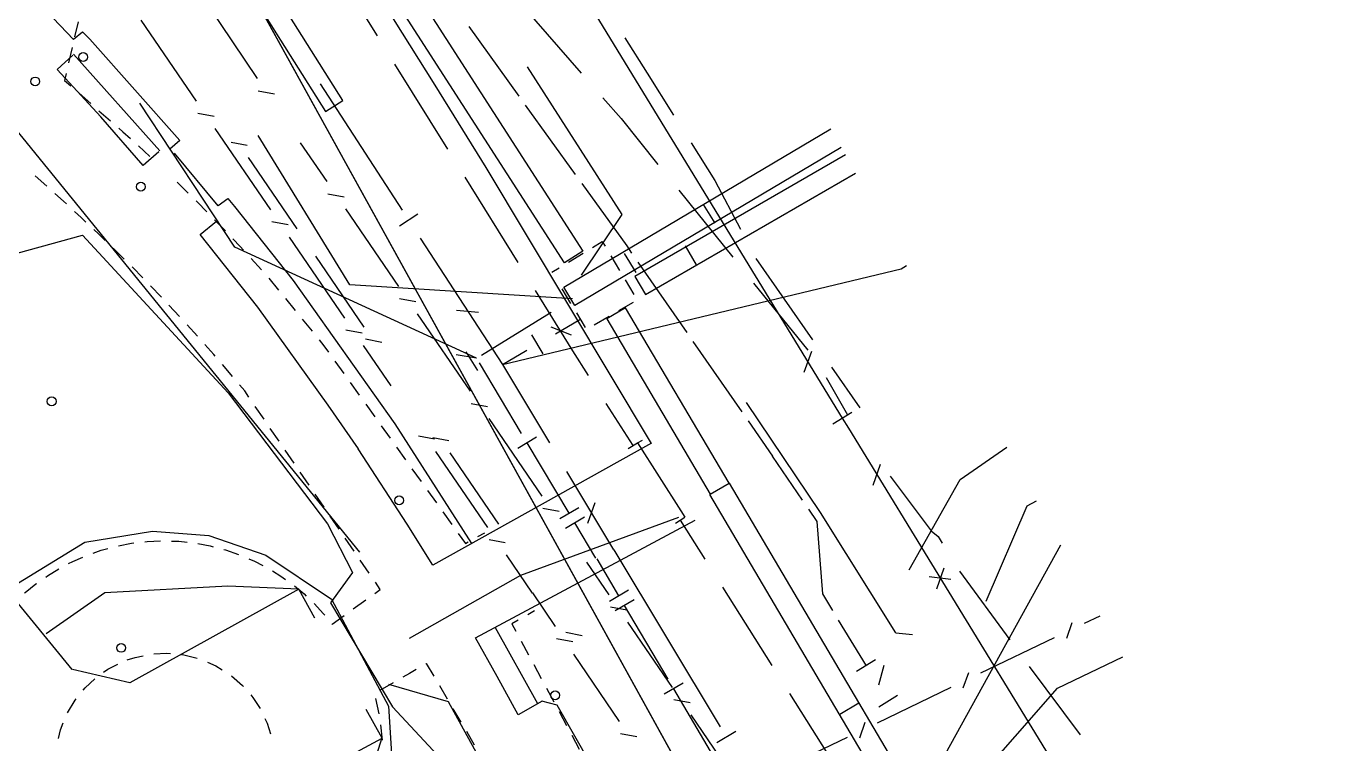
# Model space of a CAD drawing. Header units: metres. Extents: x 3206 to 3701, y 9896 to 11410.
# Drawn here: x 3641 to 3700.4, y 11317.8 to 11350.3 of the extents above; entities that cross this region are included whole.
import ezdxf

# ---------------------------------------------------------------- set-up
doc = ezdxf.new("R2010")
doc.units = ezdxf.units.M
for name, color, linetype in [('BOUNDARY', 7, 'Continuous'), ('CURB', 7, 'Continuous'), ('ELECTR_CABLE', 7, 'Continuous'), ('ELECTR_CABLE_COMM', 7, 'Continuous'), ('GAS', 7, 'Continuous'), ('GROUND', 7, 'Continuous'), ('WATER_PIPELINE', 7, 'Continuous')]:
    doc.layers.add(name, color=color, linetype=linetype)

# ---------------------------------------------------------------- blocks, each defined once
blk = doc.blocks.new('БЕРЕЗА_ПОЛЕЗНАЯ')
blk.add_circle((0, 0), 0.2)
blk = doc.blocks.new('МОЖЖЕВЕЛЬНИК_СКАЛЬНЫЙ')
blk.add_circle((0, 0), 0.2)

msp = doc.modelspace()

# ---------------------------------------------------------------- linework, layer by layer
at = {"layer": 'BOUNDARY'}
msp.add_lwpolyline([(3253.023, 9915.673), (3233.596, 10020.109), (3233.041, 10027.227), (3225.675, 10139.955), (3262.083, 10325.257), (3335.841, 10689.444), (3351.098, 10763.684), (3367.768, 10831.231), (3377.814, 10869.112), (3520.394, 11207.447), (3551.174, 11273.829), (3554.005, 11279.367), (3611.719, 11390.174), (3639.436, 11373.131), (3680.635, 11298.581), (3281.247, 9920.202)], close=True, dxfattribs=at)
at = {"layer": 'CURB'}
for points in [[(3669.323, 11331.409), (3661.84, 11343.914), (3659.523, 11347.65), (3645.721, 11369.653), (3644.965, 11370.77), (3644.25, 11371.537), (3643.79, 11371.886), (3643.34, 11372.135), (3642.874, 11372.357), (3642.393, 11372.537), (3641.901, 11372.691)], [(3656.115, 11326.482), (3635.445, 11351.894)], [(3643.128, 11349.724), (3640.991, 11351.978)], [(3643.341, 11350.522), (3643.182, 11349.839)], [(3643.128, 11349.74), (3643.541, 11350.072), (3643.866, 11349.734), (3647.952, 11345.144), (3647.498, 11344.745)], [(3643.069, 11349.352), (3642.91, 11348.668)], [(3647.002, 11344.633), (3646.282, 11344.009), (3644.367, 11346.21), (3642.398, 11348.359), (3643.107, 11349.015)], [(3647.041, 11344.677), (3643.132, 11349.054), (3643.127, 11349.06)], [(3642.796, 11348.181), (3642.723, 11347.867), (3643.008, 11347.617)], [(3643.383, 11347.287), (3643.91, 11346.823)], [(3644.286, 11346.493), (3644.813, 11346.03)], [(3645.188, 11345.699), (3645.372, 11345.538), (3645.711, 11345.231)], [(3646.081, 11344.896), (3646.596, 11344.419)], [(3649.69, 11342.178), (3647.711, 11344.57)], [(3641.915, 11343.072), (3641.389, 11343.544)], [(3647.829, 11343.246), (3648.085, 11342.999), (3648.331, 11342.755)], [(3642.811, 11342.265), (3642.68, 11342.386), (3642.287, 11342.739)], [(3648.686, 11342.403), (3648.745, 11342.345), (3649.18, 11341.905)], [(3649.69, 11342.194), (3650.131, 11342.512), (3650.429, 11342.152), (3653.089, 11338.802), (3657.699, 11332.305), (3661.176, 11326.877)], [(3643.696, 11341.445), (3643.475, 11341.653), (3643.179, 11341.926)], [(3656.041, 11331.171), (3654.675, 11333.15), (3651.49, 11337.585), (3648.875, 11340.876), (3649.616, 11341.479)], [(3649.529, 11341.547), (3650.017, 11341.042)], [(3644.569, 11340.612), (3644.262, 11340.91), (3644.059, 11341.101)], [(3645.43, 11339.767), (3645.038, 11340.157), (3644.928, 11340.264)], [(3650.36, 11340.679), (3650.679, 11340.341), (3650.84, 11340.167)], [(3651.179, 11339.799), (3651.655, 11339.283)], [(3646.279, 11338.91), (3645.806, 11339.394), (3645.784, 11339.415)], [(3647.116, 11338.042), (3646.628, 11338.553)], [(3651.982, 11338.906), (3652.426, 11338.362)], [(3652.741, 11337.974), (3653.185, 11337.43)], [(3647.941, 11337.161), (3647.459, 11337.678)], [(3648.753, 11336.269), (3648.278, 11336.792)], [(3653.5, 11337.042), (3653.944, 11336.498)], [(3654.259, 11336.111), (3654.48, 11335.84), (3654.685, 11335.553)], [(3649.551, 11335.365), (3649.49, 11335.436), (3649.084, 11335.895)], [(3650.337, 11334.449), (3650.195, 11334.617), (3649.878, 11334.986)], [(3654.976, 11335.147), (3655.385, 11334.576)], [(3651.085, 11333.504), (3650.89, 11333.79), (3650.658, 11334.066)], [(3655.676, 11334.169), (3656.084, 11333.599)], [(3656.375, 11333.192), (3656.783, 11332.621)], [(3651.766, 11332.508), (3651.367, 11333.091)], [(3652.446, 11331.512), (3652.048, 11332.095)], [(3657.074, 11332.215), (3657.483, 11331.644)], [(3643.065, 11321.163), (3634.356, 11331.815)], [(3669.323, 11331.425), (3659.417, 11325.9), (3658.253, 11327.752), (3656.032, 11331.171)], [(3653.127, 11330.516), (3652.728, 11331.099)], [(3657.774, 11331.238), (3658.182, 11330.667)], [(3658.473, 11330.26), (3658.882, 11329.69)], [(3653.807, 11329.519), (3653.409, 11330.103)], [(3654.488, 11328.523), (3654.089, 11329.107)], [(3659.173, 11329.283), (3659.581, 11328.712)], [(3655.168, 11327.527), (3654.77, 11328.11)], [(3659.872, 11328.306), (3660.28, 11327.735)], [(3664.37, 11319.73), (3663.29, 11319.105), (3662.338, 11320.852), (3661.354, 11322.598), (3671.302, 11327.932)], [(3660.571, 11327.328), (3660.893, 11326.879), (3661.024, 11326.949)], [(3661.464, 11327.187), (3661.772, 11327.354)], [(3644.019, 11326.441), (3644.382, 11326.568), (3644.692, 11326.652)], [(3645.177, 11326.775), (3645.755, 11326.887), (3645.872, 11326.901)], [(3646.368, 11326.959), (3646.466, 11326.971), (3647.073, 11326.996)], [(3647.573, 11326.988), (3647.906, 11326.977), (3648.277, 11326.937)], [(3648.772, 11326.871), (3649.331, 11326.767), (3649.465, 11326.732)], [(3649.948, 11326.604), (3650.023, 11326.584), (3650.617, 11326.378)], [(3655.849, 11326.531), (3655.451, 11327.114)], [(3642.911, 11325.967), (3643.104, 11326.067), (3643.552, 11326.262)], [(3651.079, 11326.186), (3651.338, 11326.074), (3651.714, 11325.878)], [(3656.53, 11325.535), (3656.131, 11326.118)], [(3641.87, 11325.358), (3641.953, 11325.416), (3642.469, 11325.733)], [(3652.149, 11325.633), (3652.532, 11325.398), (3652.741, 11325.248)], [(3640.915, 11324.623), (3640.947, 11324.652), (3641.431, 11325.046), (3641.463, 11325.069)], [(3653.342, 11324.81), (3650.128, 11324.942), (3644.554, 11324.641), (3641.893, 11322.788)], [(3654.072, 11323.498), (3653.342, 11324.81), (3645.679, 11320.566), (3643.085, 11321.162)], [(3653.144, 11324.952), (3653.58, 11324.591), (3653.682, 11324.494)], [(3656.79, 11324.612), (3657.038, 11324.79), (3656.812, 11325.122)], [(3655.81, 11323.909), (3656.384, 11324.321)], [(3654.044, 11324.15), (3654.468, 11323.692), (3654.52, 11323.628)], [(3654.835, 11323.239), (3654.851, 11323.22), (3655.404, 11323.617)], [(3664.025, 11323.82), (3663.716, 11323.645)], [(3662.242, 11323.074), (3664.156, 11319.622)], [(3663.281, 11323.398), (3663.002, 11323.24), (3663.187, 11322.896)], [(3663.423, 11322.455), (3663.759, 11321.829)], [(3646.779, 11321.871), (3647.368, 11321.904), (3647.521, 11321.889)], [(3648.019, 11321.842), (3648.126, 11321.832), (3648.743, 11321.674)], [(3644.495, 11321.042), (3644.693, 11321.181), (3645.139, 11321.414)], [(3645.568, 11321.601), (3645.92, 11321.716), (3646.286, 11321.792)], [(3649.209, 11321.497), (3649.583, 11321.337), (3649.869, 11321.158)], [(3659.474, 11320.859), (3659.137, 11321.432), (3659.101, 11321.411)], [(3663.995, 11321.388), (3664.331, 11320.762)], [(3643.563, 11320.226), (3643.654, 11320.338), (3644.094, 11320.746)], [(3650.286, 11320.883), (3650.793, 11320.447), (3650.842, 11320.389)], [(3658.667, 11321.163), (3658.357, 11320.985), (3658.055, 11320.811)], [(3657.621, 11320.563), (3657.008, 11320.211)], [(3666.015, 11301.577), (3667.471, 11304.278), (3666.54, 11306.532), (3665.576, 11308.776), (3664.56, 11310.998), (3663.513, 11313.2), (3662.423, 11315.38), (3661.301, 11317.55), (3660.126, 11319.698), (3657.429, 11320.487)], [(3660.087, 11319.82), (3659.728, 11320.428)], [(3664.568, 11320.322), (3664.904, 11319.695)], [(3642.859, 11319.203), (3643.2, 11319.779), (3643.248, 11319.838)], [(3651.169, 11320.011), (3651.263, 11319.903), (3651.587, 11319.396)], [(3656.826, 11319.848), (3656.965, 11319.155)], [(3668.011, 11312.385), (3666.91, 11311.877), (3666.053, 11313.697), (3665.164, 11315.507), (3666.391, 11316.174), (3666.593, 11316.851), (3665.058, 11319.55), (3664.364, 11319.735)], [(3649.178, 11311.477), (3649.976, 11314.205), (3657.12, 11318.047), (3656.4, 11319.349)], [(3651.809, 11318.949), (3651.91, 11318.731), (3652.058, 11318.249)], [(3660.699, 11318.78), (3660.341, 11319.389)], [(3665.14, 11319.255), (3665.476, 11318.628)], [(3642.445, 11318.035), (3642.537, 11318.432), (3642.663, 11318.744)], [(3657.046, 11318.662), (3657.118, 11317.96)], [(3661.311, 11317.741), (3660.953, 11318.35)], [(3656.061, 11314.707), (3657.112, 11318.043)], [(3665.713, 11318.188), (3666.049, 11317.562)]]:
    msp.add_lwpolyline(points, dxfattribs=at)
at = {"layer": 'ELECTR_CABLE'}
for points in [[(3650.87, 11376.919), (3677.976, 11332.564)], [(3655.699, 11351.811), (3656.896, 11349.882)], [(3663.568, 11351.14), (3666.142, 11348.199)], [(3661.048, 11350.306), (3663.314, 11347.156)], [(3668.113, 11349.8), (3669.126, 11348.198)], [(3657.687, 11348.608), (3660.081, 11344.751)], [(3669.126, 11348.198), (3670.33, 11346.296)], [(3667.13, 11347.071), (3667.95, 11346.134), (3669.622, 11344.06)], [(3663.606, 11346.75), (3665.872, 11343.601)], [(3671.132, 11345.029), (3672.203, 11343.335), (3673.358, 11341.121)], [(3660.872, 11343.476), (3663.266, 11339.619)], [(3666.164, 11343.195), (3668.203, 11340.361), (3668.425, 11340.041)], [(3670.563, 11342.893), (3673.016, 11339.85)], [(3628.739, 11335.356), (3633.923, 11338.214), (3643.532, 11340.848), (3650.146, 11333.704), (3654.644, 11327.77), (3655.775, 11325.566), (3654.785, 11324.181), (3657.585, 11319.472), (3661.468, 11315.308), (3662.952, 11313.083), (3663.294, 11311.589), (3662.627, 11309.051)], [(3674.055, 11339.793), (3676.63, 11336.101)], [(3668.71, 11339.631), (3670.924, 11336.444)], [(3673.957, 11338.682), (3676.41, 11335.639)], [(3664.057, 11338.345), (3665.755, 11335.61), (3666.462, 11334.495)], [(3671.209, 11336.033), (3673.422, 11332.846)], [(3676.574, 11335.576), (3676.236, 11334.634)], [(3677.24, 11334.395), (3678.213, 11332.701)], [(3677.488, 11334.871), (3678.776, 11333.025)], [(3667.266, 11333.229), (3668.482, 11331.312)], [(3680.408, 11322.828), (3676.993, 11328.28), (3673.639, 11333.269)], [(3677.549, 11332.304), (3678.403, 11332.824)], [(3677.976, 11332.564), (3678.257, 11332.103), (3687.359, 11317.239), (3700.433, 11295.923)], [(3673.707, 11332.435), (3674.814, 11330.842)], [(3668.265, 11331.187), (3668.699, 11331.437)], [(3668.699, 11331.437), (3668.915, 11331.562)], [(3668.699, 11331.437), (3670.655, 11328.354), (3670.836, 11328.069)], [(3676.179, 11328.84), (3674.814, 11330.842)], [(3681.008, 11325.685), (3683.315, 11329.779), (3685.44, 11331.236)], [(3679.7, 11330.454), (3679.362, 11329.512)], [(3680.149, 11329.923), (3681.997, 11327.443), (3682.32, 11327.19), (3682.5, 11326.89)], [(3677.551, 11323.833), (3677.093, 11324.59), (3676.833, 11327.881), (3676.461, 11328.427)], [(3684.504, 11324.268), (3686.352, 11328.58), (3686.778, 11328.814)], [(3670.558, 11328.061), (3663.394, 11325.427), (3658.345, 11322.564)], [(3670.414, 11327.801), (3670.836, 11328.069)], [(3670.625, 11327.935), (3671.743, 11326.161)], [(3640.449, 11324.973), (3643.638, 11326.934), (3646.708, 11327.442), (3649.268, 11327.239), (3651.846, 11326.341), (3654.83, 11324.359), (3657.406, 11319.499), (3657.65, 11315.668), (3657.134, 11313.685), (3655.774, 11311.185), (3654.13, 11309.397), (3652.662, 11307.846), (3647.442, 11306.55), (3642.682, 11307.897), (3639.758, 11309.879)], [(3682.584, 11325.753), (3682.248, 11324.81)], [(3683.295, 11325.619), (3685.566, 11322.507)], [(3672.543, 11324.892), (3674.78, 11321.343)], [(3682.899, 11325.242), (3681.907, 11325.363)], [(3679.066, 11321.333), (3677.81, 11323.406)], [(3680.408, 11322.828), (3681.161, 11322.75)], [(3678.627, 11321.092), (3679.477, 11321.62)], [(3679.628, 11320.467), (3679.881, 11321.367)], [(3686.452, 11321.297), (3688.754, 11318.208)], [(3675.579, 11320.074), (3677.816, 11316.526)], [(3679.629, 11319.478), (3680.479, 11320.006)]]:
    msp.add_lwpolyline(points, dxfattribs=at)
at = {"layer": 'ELECTR_CABLE_COMM'}
for points in [[(3649.22, 11351.277), (3651.453, 11347.946)], [(3648.712, 11346.918), (3646.202, 11350.593)], [(3651.503, 11347.396), (3652.238, 11347.25)], [(3649.504, 11346.23), (3648.767, 11346.369)], [(3652.069, 11342.005), (3649.558, 11345.68)], [(3651.008, 11344.915), (3650.271, 11345.053)], [(3653.405, 11345.035), (3654.606, 11343.278)], [(3653.264, 11341.143), (3651.063, 11344.365)], [(3654.661, 11342.728), (3655.398, 11342.59)], [(3655.453, 11342.04), (3657.856, 11338.527)], [(3652.86, 11341.317), (3652.124, 11341.455)], [(3655.425, 11337.092), (3652.915, 11340.767)], [(3656.311, 11336.682), (3654.11, 11339.904)], [(3657.911, 11337.977), (3658.647, 11337.838)], [(3658.702, 11337.288), (3661.105, 11333.775)], [(3656.217, 11336.403), (3655.48, 11336.542)], [(3657.103, 11335.993), (3656.366, 11336.132)], [(3657.527, 11334.016), (3656.272, 11335.853)], [(3661.16, 11333.225), (3661.897, 11333.087)], [(3661.952, 11332.537), (3664.355, 11329.024)], [(3659.498, 11331.601), (3658.761, 11331.739)], [(3660.15, 11331.533), (3659.413, 11331.671)], [(3661.912, 11327.597), (3659.553, 11331.051)], [(3662.406, 11327.76), (3660.205, 11330.983)], [(3664.41, 11328.474), (3665.146, 11328.336)], [(3662.703, 11326.909), (3661.967, 11327.047)], [(3663.938, 11324.632), (3662.758, 11326.359)], [(3667.415, 11324.546), (3666.403, 11326.029)], [(3664.979, 11323.109), (3663.95, 11324.641)], [(3668.207, 11323.858), (3667.47, 11323.996)], [(3670.286, 11320.343), (3668.261, 11323.308)], [(3688.149, 11322.583), (3688.397, 11323.29)], [(3688.949, 11323.262), (3689.658, 11323.602)], [(3665.765, 11322.415), (3665.029, 11322.559)], [(3666.18, 11322.693), (3665.445, 11322.838)], [(3684.258, 11321.008), (3687.597, 11322.612)], [(3667.873, 11318.802), (3665.815, 11321.864)], [(3683.458, 11320.33), (3683.706, 11321.037)], [(3679.567, 11318.754), (3682.906, 11320.358)], [(3671.077, 11319.654), (3670.34, 11319.793)], [(3673.156, 11316.139), (3671.132, 11319.104)], [(3678.767, 11318.076), (3679.015, 11318.783)], [(3668.658, 11318.107), (3667.923, 11318.252)], [(3674.876, 11316.501), (3678.215, 11318.105)]]:
    msp.add_lwpolyline(points, dxfattribs=at)
at = {"layer": 'GAS'}
for points in [[(3661.403, 11335.272), (3650.443, 11340.31), (3646.134, 11346.83)], [(3677.932, 11344.822), (3665.848, 11337.662), (3665.353, 11338.497), (3677.462, 11345.671)], [(3665.75, 11337.968), (3655.66, 11338.604), (3651.495, 11345.368)], [(3672.218, 11341.391), (3671.691, 11342.24)], [(3668.631, 11339.166), (3668.104, 11340.016)], [(3661.619, 11335.406), (3664.781, 11337.367)], [(3661.458, 11334.718), (3660.931, 11335.567)], [(3661.403, 11335.272), (3660.481, 11335.421)], [(3663.437, 11331.867), (3661.529, 11335.061)], [(3664.122, 11331.694), (3663.264, 11331.181)], [(3665.601, 11328.244), (3663.693, 11331.438)], [(3666.03, 11328.5), (3665.172, 11327.987)], [(3666.287, 11328.071), (3665.428, 11327.558)], [(3666.811, 11326.217), (3665.857, 11327.815)], [(3667.852, 11324.502), (3666.865, 11326.175)], [(3668.283, 11324.757), (3667.422, 11324.248)], [(3668.537, 11324.326), (3667.676, 11323.818)], [(3670.081, 11320.727), (3668.107, 11324.072)], [(3670.766, 11320.55), (3669.905, 11320.042)], [(3672.31, 11316.951), (3670.335, 11320.296)]]:
    msp.add_lwpolyline(points, dxfattribs=at)
at = {"layer": 'GROUND'}
msp.add_lwpolyline([(3593.13, 11285.582), (3594.816, 11292.462), (3595.242, 11294.371), (3596.472, 11298.635), (3597.666, 11302.314), (3601.064, 11309.58), (3603.244, 11315.01), (3611.605, 11333.478), (3615.079, 11340.276), (3617.195, 11344.286), (3625.166, 11359.513), (3627.303, 11363.59), (3630.46, 11369.621), (3631.248, 11370.542), (3633.032, 11371.802), (3634.188, 11372.415), (3634.764, 11372.6), (3635.349, 11372.758), (3635.94, 11372.888), (3636.537, 11372.99), (3635.986, 11375.252), (3639.436, 11373.131), (3680.635, 11298.581), (3676.38, 11283.896)], dxfattribs=at)
at = {"layer": 'WATER_PIPELINE'}
for points in [[(3648.73, 11367.272), (3666.217, 11340.127), (3665.39, 11339.594), (3647.902, 11366.739), (3648.73, 11367.272)], [(3646.57, 11359.113), (3654.546, 11346.456), (3655.343, 11346.958), (3647.366, 11359.615), (3646.57, 11359.113)], [(3666.159, 11339.044), (3667.992, 11341.792), (3663.711, 11348.482)], [(3654.312, 11347.713), (3658.033, 11341.981)], [(3678.116, 11344.488), (3668.577, 11338.978), (3669.05, 11338.159), (3678.574, 11343.66)], [(3658.745, 11341.797), (3657.908, 11341.254)], [(3658.849, 11340.722), (3662.57, 11334.99)], [(3666.65, 11340.299), (3667.09, 11340.568), (3667.222, 11340.347)], [(3670.855, 11340.375), (3671.356, 11339.513)], [(3665.565, 11339.634), (3666.224, 11340.038)], [(3667.479, 11339.918), (3667.875, 11339.255)], [(3662.57, 11334.99), (3680.639, 11339.325), (3680.884, 11339.48)], [(3664.809, 11339.171), (3665.139, 11339.373)], [(3668.132, 11338.826), (3668.529, 11338.163)], [(3665.676, 11337.756), (3665.272, 11338.415)], [(3661.49, 11337.344), (3660.495, 11337.439)], [(3666.34, 11336.67), (3665.937, 11337.329)], [(3671.984, 11329.108), (3672.843, 11329.604), (3672.848, 11329.607), (3668.157, 11337.563), (3667.303, 11337.06), (3671.984, 11329.108)], [(3668.502, 11337.806), (3667.835, 11337.417)], [(3664.759, 11336.693), (3665.693, 11336.335)], [(3664.974, 11336.386), (3666.08, 11337.028)], [(3667.403, 11337.165), (3666.735, 11336.775)], [(3663.895, 11336.335), (3664.396, 11335.472)], [(3662.57, 11334.99), (3663.677, 11335.632)], [(3662.57, 11334.99), (3664.706, 11331.432)], [(3665.478, 11330.146), (3667.613, 11326.587)], [(3672.843, 11329.604), (3685.068, 11308.876), (3681.581, 11306.219), (3680.985, 11307.022), (3683.691, 11309.22), (3671.977, 11329.104)], [(3666.767, 11328.724), (3666.422, 11327.785)], [(3667.617, 11326.59), (3672.441, 11318.562)], [(3681.37, 11315.014), (3687.882, 11326.817)], [(3678.037, 11309.249), (3687.724, 11320.317), (3690.687, 11321.741)], [(3678.727, 11319.634), (3677.868, 11319.127)], [(3673.146, 11318.354), (3672.291, 11317.84)]]:
    msp.add_lwpolyline(points, dxfattribs=at)

# ---------------------------------------------------------------- block references
at = {"layer": 'BUSH'}
for p in [(3643.568, 11348.924), (3646.181, 11343.049), (3642.142, 11333.318), (3657.893, 11328.831), (3645.29, 11322.145), (3664.964, 11319.996)]:
    msp.add_blockref('МОЖЖЕВЕЛЬНИК_СКАЛЬНЫЙ', p, dxfattribs=at)
at = {"layer": 'TREE'}
msp.add_blockref('БЕРЕЗА_ПОЛЕЗНАЯ', (3641.396, 11347.819), dxfattribs=at)

doc.saveas('drawing.dxf')
